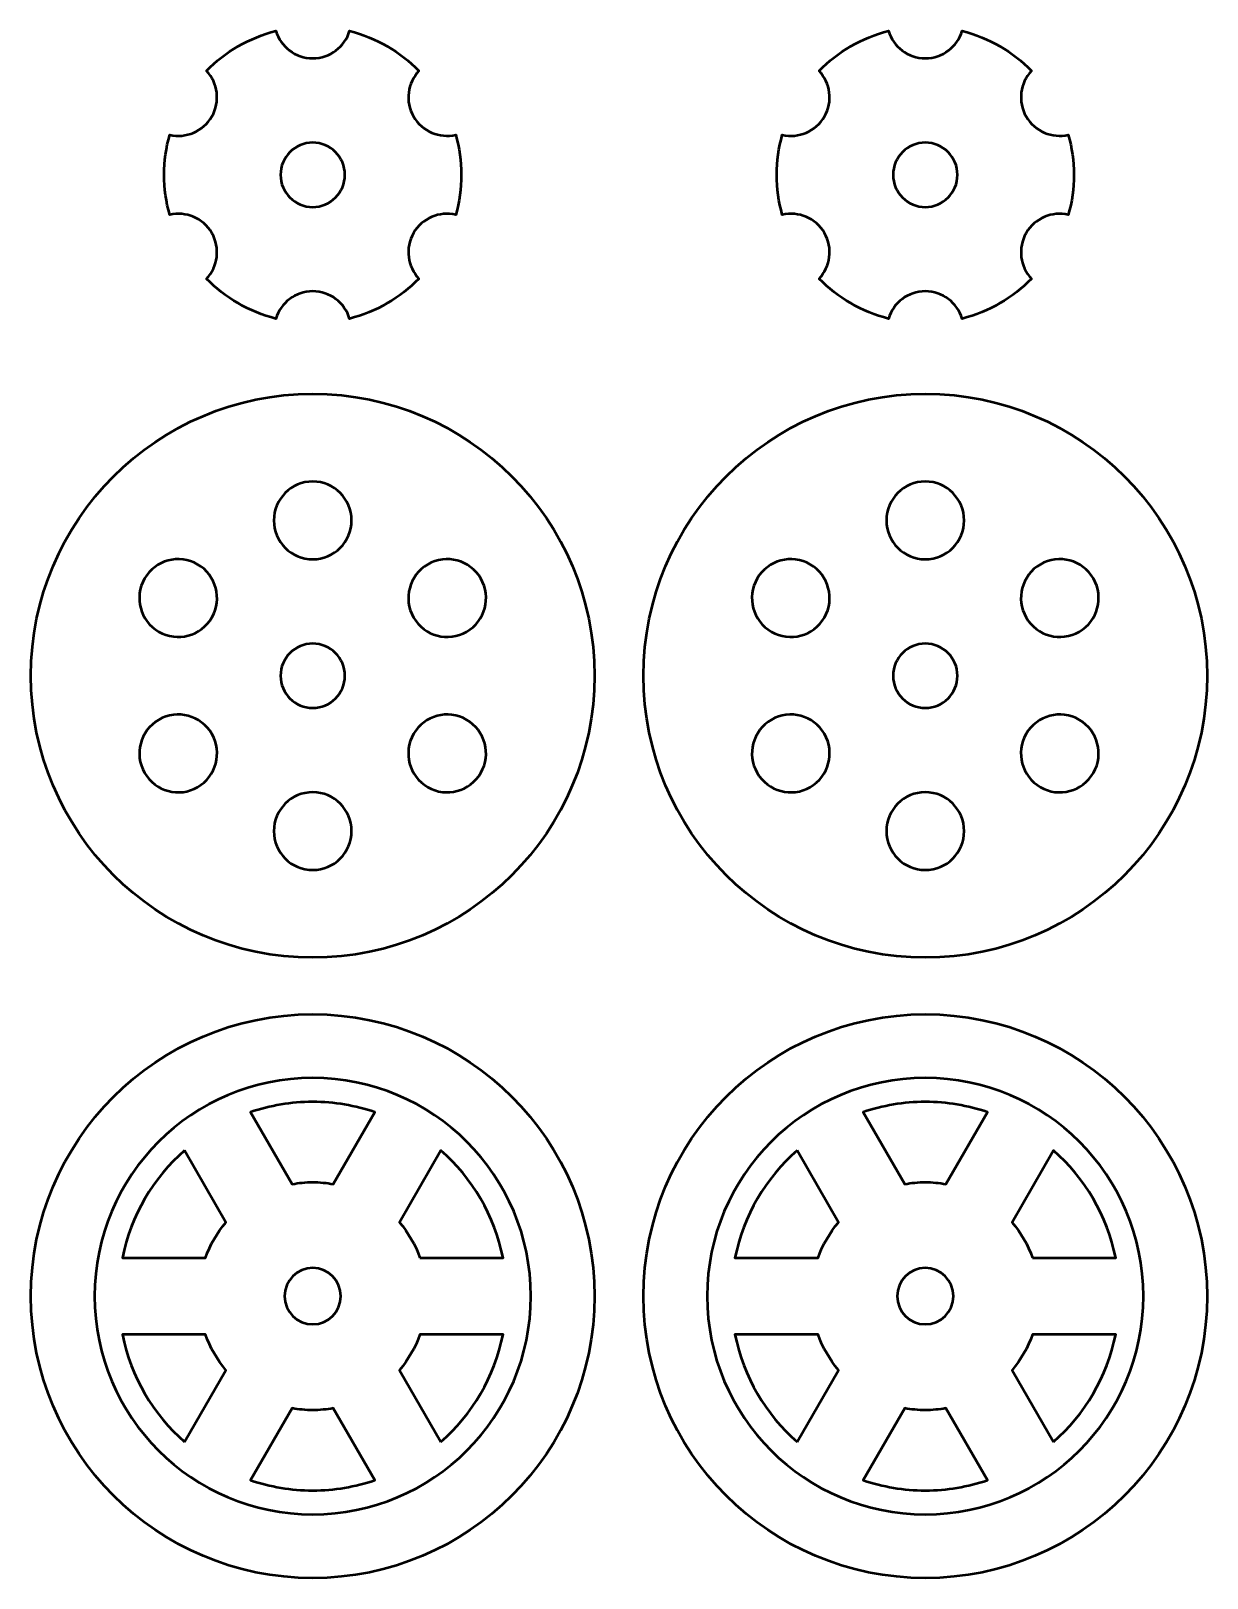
# Model space of a CAD drawing. Header units: inches. Extents: x 247 to 2765, y -1897 to -1110.
# Drawn here: x 408.9 to 463.7, y -1885.9 to -1813.8 of the extents above; entities that cross this region are included whole.
import ezdxf

# ---------------------------------------------------------------- set-up
doc = ezdxf.new("R2010")
doc.units = ezdxf.units.IN
doc.header["$MEASUREMENT"] = 0
doc.layers.add('Layer 1', color=7, linetype='Continuous')

# ---------------------------------------------------------------- blocks, each defined once
blk = doc.blocks.new('block 3')
at = {"layer": 'Layer 1', "color": 18, "lineweight": 50, "true_color": 0x010101}
for points, knots in [([(422.016, -1859.615), (414.759, -1859.615), (408.875, -1865.498), (408.875, -1872.756), (408.875, -1880.013), (414.759, -1885.897), (422.016, -1885.897), (429.273, -1885.897), (435.157, -1880.013), (435.157, -1872.756), (435.157, -1865.498), (429.274, -1859.615), (422.016, -1859.615)], [0, 0, 0, 0, 1, 1, 1, 2, 2, 2, 3, 3, 3, 4, 4, 4, 4]), ([(422.016, -1863.701), (423.029, -1863.701), (424.002, -1863.87), (424.911, -1864.177), (424.911, -1864.177), (422.975, -1867.532), (422.975, -1867.532), (422.663, -1867.475), (422.344, -1867.44), (422.016, -1867.44), (421.688, -1867.44), (421.369, -1867.475), (421.058, -1867.532), (421.058, -1867.532), (419.121, -1864.177), (419.121, -1864.177), (420.031, -1863.87), (421.003, -1863.701), (422.016, -1863.701)], [0, 0, 0, 0, 1, 1, 1, 2, 2, 2, 3, 3, 3, 4, 4, 4, 5, 5, 5, 6, 6, 6, 6]), ([(416.035, -1865.961), (416.035, -1865.961), (417.97, -1869.314), (417.97, -1869.314), (417.556, -1869.799), (417.232, -1870.361), (417.013, -1870.973), (417.013, -1870.973), (413.138, -1870.973), (413.138, -1870.973), (413.534, -1868.992), (414.576, -1867.246), (416.035, -1865.961)], [0, 0, 0, 0, 1, 1, 1, 2, 2, 2, 3, 3, 3, 4, 4, 4, 4]), ([(427.019, -1870.973), (426.8, -1870.361), (426.475, -1869.799), (426.062, -1869.314), (426.062, -1869.314), (427.997, -1865.961), (427.997, -1865.961), (429.457, -1867.246), (430.499, -1868.993), (430.894, -1870.973), (430.894, -1870.973), (427.019, -1870.973), (427.019, -1870.973)], [0, 0, 0, 0, 1, 1, 1, 2, 2, 2, 3, 3, 3, 4, 4, 4, 4]), ([(422.016, -1874.068), (421.291, -1874.068), (420.703, -1873.48), (420.703, -1872.755), (420.703, -1872.03), (421.291, -1871.442), (422.016, -1871.442), (422.741, -1871.442), (423.329, -1872.03), (423.329, -1872.755), (423.329, -1873.48), (422.741, -1874.068), (422.016, -1874.068)], [0, 0, 0, 0, 1, 1, 1, 2, 2, 2, 3, 3, 3, 4, 4, 4, 4]), ([(416.035, -1879.55), (414.576, -1878.265), (413.533, -1876.518), (413.138, -1874.537), (413.138, -1874.537), (417.013, -1874.537), (417.013, -1874.537), (417.232, -1875.15), (417.556, -1875.712), (417.97, -1876.198), (417.97, -1876.198), (416.035, -1879.55), (416.035, -1879.55)], [0, 0, 0, 0, 1, 1, 1, 2, 2, 2, 3, 3, 3, 4, 4, 4, 4]), ([(427.997, -1879.55), (427.997, -1879.55), (426.062, -1876.198), (426.062, -1876.198), (426.476, -1875.712), (426.8, -1875.15), (427.019, -1874.537), (427.019, -1874.537), (430.894, -1874.537), (430.894, -1874.537), (430.499, -1876.519), (429.456, -1878.266), (427.997, -1879.55)], [0, 0, 0, 0, 1, 1, 1, 2, 2, 2, 3, 3, 3, 4, 4, 4, 4]), ([(422.016, -1881.81), (421.003, -1881.81), (420.03, -1881.642), (419.121, -1881.335), (419.121, -1881.335), (421.058, -1877.98), (421.058, -1877.98), (421.369, -1878.036), (421.688, -1878.071), (422.016, -1878.071), (422.344, -1878.071), (422.663, -1878.036), (422.975, -1877.98), (422.975, -1877.98), (424.911, -1881.335), (424.911, -1881.335), (424.002, -1881.642), (423.029, -1881.81), (422.016, -1881.81)], [0, 0, 0, 0, 1, 1, 1, 2, 2, 2, 3, 3, 3, 4, 4, 4, 5, 5, 5, 6, 6, 6, 6])]:
    blk.add_open_spline(points, degree=3, knots=knots, dxfattribs=at)
at = {"layer": 'Layer 1', "color": 240, "lineweight": 50, "true_color": 0xec2227}
blk.add_open_spline([(422.016, -1862.584), (427.634, -1862.584), (432.188, -1867.138), (432.188, -1872.756), (432.188, -1878.374), (427.634, -1882.928), (422.016, -1882.928), (416.398, -1882.928), (411.844, -1878.374), (411.844, -1872.756), (411.844, -1867.138), (416.398, -1862.584), (422.016, -1862.584)], degree=3, knots=[0, 0, 0, 0, 1, 1, 1, 2, 2, 2, 3, 3, 3, 4, 4, 4, 4], dxfattribs=at)
blk = doc.blocks.new('block 5')
at = {"layer": 'Layer 1', "color": 18, "lineweight": 50, "true_color": 0x010101}
for points, knots in [([(450.585, -1859.615), (443.328, -1859.615), (437.444, -1865.498), (437.444, -1872.756), (437.444, -1880.013), (443.328, -1885.897), (450.585, -1885.897), (457.843, -1885.897), (463.726, -1880.013), (463.726, -1872.756), (463.726, -1865.498), (457.843, -1859.615), (450.585, -1859.615)], [0, 0, 0, 0, 1, 1, 1, 2, 2, 2, 3, 3, 3, 4, 4, 4, 4]), ([(450.585, -1863.701), (451.598, -1863.701), (452.571, -1863.87), (453.481, -1864.177), (453.481, -1864.177), (451.544, -1867.532), (451.544, -1867.532), (451.232, -1867.475), (450.913, -1867.44), (450.585, -1867.44), (450.257, -1867.44), (449.938, -1867.475), (449.627, -1867.532), (449.627, -1867.532), (447.69, -1864.177), (447.69, -1864.177), (448.6, -1863.87), (449.572, -1863.701), (450.585, -1863.701)], [0, 0, 0, 0, 1, 1, 1, 2, 2, 2, 3, 3, 3, 4, 4, 4, 5, 5, 5, 6, 6, 6, 6]), ([(444.604, -1865.961), (444.604, -1865.961), (446.539, -1869.314), (446.539, -1869.314), (446.126, -1869.799), (445.801, -1870.361), (445.583, -1870.973), (445.583, -1870.973), (441.707, -1870.973), (441.707, -1870.973), (442.103, -1868.992), (443.145, -1867.246), (444.604, -1865.961)], [0, 0, 0, 0, 1, 1, 1, 2, 2, 2, 3, 3, 3, 4, 4, 4, 4]), ([(455.588, -1870.973), (455.37, -1870.361), (455.045, -1869.799), (454.631, -1869.314), (454.631, -1869.314), (456.567, -1865.961), (456.567, -1865.961), (458.026, -1867.246), (459.068, -1868.993), (459.464, -1870.973), (459.464, -1870.973), (455.588, -1870.973), (455.588, -1870.973)], [0, 0, 0, 0, 1, 1, 1, 2, 2, 2, 3, 3, 3, 4, 4, 4, 4]), ([(450.585, -1874.068), (449.86, -1874.068), (449.273, -1873.48), (449.273, -1872.755), (449.273, -1872.03), (449.86, -1871.442), (450.585, -1871.442), (451.31, -1871.442), (451.898, -1872.03), (451.898, -1872.755), (451.898, -1873.48), (451.31, -1874.068), (450.585, -1874.068)], [0, 0, 0, 0, 1, 1, 1, 2, 2, 2, 3, 3, 3, 4, 4, 4, 4]), ([(444.604, -1879.55), (443.145, -1878.265), (442.102, -1876.518), (441.707, -1874.537), (441.707, -1874.537), (445.583, -1874.537), (445.583, -1874.537), (445.801, -1875.15), (446.126, -1875.712), (446.539, -1876.198), (446.539, -1876.198), (444.604, -1879.55), (444.604, -1879.55)], [0, 0, 0, 0, 1, 1, 1, 2, 2, 2, 3, 3, 3, 4, 4, 4, 4]), ([(456.567, -1879.55), (456.567, -1879.55), (454.631, -1876.198), (454.631, -1876.198), (455.045, -1875.712), (455.37, -1875.15), (455.588, -1874.537), (455.588, -1874.537), (459.464, -1874.537), (459.464, -1874.537), (459.068, -1876.519), (458.026, -1878.266), (456.567, -1879.55)], [0, 0, 0, 0, 1, 1, 1, 2, 2, 2, 3, 3, 3, 4, 4, 4, 4]), ([(450.585, -1881.81), (449.572, -1881.81), (448.599, -1881.642), (447.69, -1881.335), (447.69, -1881.335), (449.627, -1877.98), (449.627, -1877.98), (449.938, -1878.036), (450.258, -1878.071), (450.585, -1878.071), (450.913, -1878.071), (451.232, -1878.036), (451.543, -1877.98), (451.543, -1877.98), (453.48, -1881.335), (453.48, -1881.335), (452.571, -1881.642), (451.598, -1881.81), (450.585, -1881.81)], [0, 0, 0, 0, 1, 1, 1, 2, 2, 2, 3, 3, 3, 4, 4, 4, 5, 5, 5, 6, 6, 6, 6])]:
    blk.add_open_spline(points, degree=3, knots=knots, dxfattribs=at)
at = {"layer": 'Layer 1', "color": 240, "lineweight": 50, "true_color": 0xec2227}
blk.add_open_spline([(450.585, -1862.584), (456.203, -1862.584), (460.757, -1867.138), (460.757, -1872.756), (460.757, -1878.374), (456.203, -1882.928), (450.585, -1882.928), (444.968, -1882.928), (440.413, -1878.374), (440.413, -1872.756), (440.413, -1867.138), (444.968, -1862.584), (450.585, -1862.584)], degree=3, knots=[0, 0, 0, 0, 1, 1, 1, 2, 2, 2, 3, 3, 3, 4, 4, 4, 4], dxfattribs=at)

msp = doc.modelspace()

# ---------------------------------------------------------------- linework, layer by layer
at = {"layer": 'Layer 1', "color": 18, "lineweight": 50, "true_color": 0x010101}
for points, knots in [([(426.719, -1823.195), (427.126, -1822.492), (427.933, -1822.173), (428.687, -1822.342), (428.853, -1821.749), (428.947, -1821.127), (428.947, -1820.481), (428.947, -1819.834), (428.852, -1819.211), (428.687, -1818.618), (427.933, -1818.787), (427.126, -1818.469), (426.72, -1817.765), (426.313, -1817.06), (426.441, -1816.2), (426.967, -1815.633), (426.094, -1814.743), (424.983, -1814.093), (423.738, -1813.774), (423.509, -1814.511), (422.829, -1815.049), (422.016, -1815.049), (421.203, -1815.049), (420.524, -1814.51), (420.295, -1813.774), (419.049, -1814.092), (417.938, -1814.743), (417.067, -1815.633), (417.592, -1816.2), (417.72, -1817.06), (417.313, -1817.765), (416.906, -1818.47), (416.099, -1818.788), (415.346, -1818.618), (415.18, -1819.212), (415.085, -1819.834), (415.085, -1820.481), (415.085, -1821.127), (415.181, -1821.75), (415.346, -1822.342), (416.099, -1822.173), (416.906, -1822.49), (417.313, -1823.195), (417.72, -1823.9), (417.592, -1824.761), (417.067, -1825.327), (417.938, -1826.217), (419.05, -1826.868), (420.295, -1827.187), (420.524, -1826.45), (421.203, -1825.911), (422.016, -1825.911), (422.829, -1825.911), (423.508, -1826.45), (423.738, -1827.187), (424.983, -1826.868), (426.095, -1826.217), (426.966, -1825.327), (426.44, -1824.761), (426.312, -1823.9), (426.719, -1823.195)], [0, 0, 0, 0, 1, 1, 1, 2, 2, 2, 3, 3, 3, 4, 4, 4, 5, 5, 5, 6, 6, 6, 7, 7, 7, 8, 8, 8, 9, 9, 9, 10, 10, 10, 11, 11, 11, 12, 12, 12, 13, 13, 13, 14, 14, 14, 15, 15, 15, 16, 16, 16, 17, 17, 17, 18, 18, 18, 19, 19, 19, 20, 20, 20, 20]), ([(455.288, -1823.195), (455.695, -1822.492), (456.503, -1822.173), (457.256, -1822.342), (457.422, -1821.749), (457.517, -1821.127), (457.517, -1820.481), (457.517, -1819.834), (457.421, -1819.211), (457.256, -1818.618), (456.503, -1818.787), (455.696, -1818.469), (455.289, -1817.765), (454.882, -1817.06), (455.01, -1816.2), (455.536, -1815.633), (454.664, -1814.743), (453.553, -1814.093), (452.307, -1813.774), (452.079, -1814.511), (451.399, -1815.049), (450.586, -1815.049), (449.773, -1815.049), (449.094, -1814.51), (448.864, -1813.774), (447.618, -1814.092), (446.507, -1814.743), (445.636, -1815.633), (446.161, -1816.2), (446.29, -1817.06), (445.882, -1817.765), (445.475, -1818.47), (444.669, -1818.788), (443.915, -1818.618), (443.749, -1819.212), (443.654, -1819.834), (443.654, -1820.481), (443.654, -1821.127), (443.75, -1821.75), (443.915, -1822.342), (444.668, -1822.173), (445.475, -1822.49), (445.882, -1823.195), (446.289, -1823.9), (446.161, -1824.761), (445.636, -1825.327), (446.508, -1826.217), (447.619, -1826.868), (448.864, -1827.187), (449.093, -1826.45), (449.773, -1825.911), (450.586, -1825.911), (451.399, -1825.911), (452.078, -1826.45), (452.307, -1827.187), (453.553, -1826.868), (454.664, -1826.217), (455.536, -1825.327), (455.009, -1824.761), (454.881, -1823.9), (455.288, -1823.195)], [0, 0, 0, 0, 1, 1, 1, 2, 2, 2, 3, 3, 3, 4, 4, 4, 5, 5, 5, 6, 6, 6, 7, 7, 7, 8, 8, 8, 9, 9, 9, 10, 10, 10, 11, 11, 11, 12, 12, 12, 13, 13, 13, 14, 14, 14, 15, 15, 15, 16, 16, 16, 17, 17, 17, 18, 18, 18, 19, 19, 19, 20, 20, 20, 20]), ([(422.016, -1821.981), (421.188, -1821.981), (420.516, -1821.309), (420.516, -1820.481), (420.516, -1819.652), (421.188, -1818.981), (422.016, -1818.981), (422.845, -1818.981), (423.516, -1819.652), (423.516, -1820.481), (423.516, -1821.309), (422.845, -1821.981), (422.016, -1821.981)], [0, 0, 0, 0, 1, 1, 1, 2, 2, 2, 3, 3, 3, 4, 4, 4, 4]), ([(450.585, -1821.981), (449.757, -1821.981), (449.085, -1821.309), (449.085, -1820.481), (449.085, -1819.652), (449.757, -1818.981), (450.585, -1818.981), (451.414, -1818.981), (452.085, -1819.652), (452.085, -1820.481), (452.085, -1821.309), (451.414, -1821.981), (450.585, -1821.981)], [0, 0, 0, 0, 1, 1, 1, 2, 2, 2, 3, 3, 3, 4, 4, 4, 4]), ([(422.016, -1830.692), (414.759, -1830.692), (408.875, -1836.577), (408.875, -1843.833), (408.875, -1851.091), (414.759, -1856.974), (422.016, -1856.974), (429.273, -1856.974), (435.157, -1851.091), (435.157, -1843.833), (435.157, -1836.577), (429.274, -1830.692), (422.016, -1830.692)], [0, 0, 0, 0, 1, 1, 1, 2, 2, 2, 3, 3, 3, 4, 4, 4, 4]), ([(450.585, -1830.692), (443.328, -1830.692), (437.444, -1836.577), (437.444, -1843.833), (437.444, -1851.091), (443.328, -1856.974), (450.585, -1856.974), (457.843, -1856.974), (463.726, -1851.091), (463.726, -1843.833), (463.726, -1836.577), (457.843, -1830.692), (450.585, -1830.692)], [0, 0, 0, 0, 1, 1, 1, 2, 2, 2, 3, 3, 3, 4, 4, 4, 4]), ([(422.016, -1834.778), (423.017, -1834.778), (423.828, -1835.591), (423.828, -1836.591), (423.828, -1837.591), (423.017, -1838.403), (422.016, -1838.403), (421.015, -1838.403), (420.204, -1837.591), (420.204, -1836.591), (420.204, -1835.591), (421.016, -1834.778), (422.016, -1834.778)], [0, 0, 0, 0, 1, 1, 1, 2, 2, 2, 3, 3, 3, 4, 4, 4, 4]), ([(450.585, -1834.778), (451.586, -1834.778), (452.397, -1835.591), (452.397, -1836.591), (452.397, -1837.591), (451.586, -1838.403), (450.585, -1838.403), (449.584, -1838.403), (448.773, -1837.591), (448.773, -1836.591), (448.774, -1835.591), (449.585, -1834.778), (450.585, -1834.778)], [0, 0, 0, 0, 1, 1, 1, 2, 2, 2, 3, 3, 3, 4, 4, 4, 4]), ([(414.174, -1839.305), (414.675, -1838.439), (415.783, -1838.142), (416.649, -1838.642), (417.516, -1839.142), (417.813, -1840.251), (417.313, -1841.118), (416.812, -1841.985), (415.704, -1842.281), (414.837, -1841.781), (413.971, -1841.281), (413.673, -1840.172), (414.174, -1839.305)], [0, 0, 0, 0, 1, 1, 1, 2, 2, 2, 3, 3, 3, 4, 4, 4, 4]), ([(429.195, -1841.781), (428.329, -1842.281), (427.22, -1841.985), (426.719, -1841.118), (426.219, -1840.251), (426.517, -1839.142), (427.383, -1838.642), (428.249, -1838.142), (429.357, -1838.438), (429.858, -1839.305), (430.358, -1840.172), (430.061, -1841.281), (429.195, -1841.781)], [0, 0, 0, 0, 1, 1, 1, 2, 2, 2, 3, 3, 3, 4, 4, 4, 4]), ([(442.744, -1839.305), (443.244, -1838.439), (444.352, -1838.142), (445.219, -1838.642), (446.085, -1839.142), (446.383, -1840.251), (445.882, -1841.118), (445.382, -1841.985), (444.273, -1842.281), (443.407, -1841.781), (442.54, -1841.281), (442.243, -1840.172), (442.744, -1839.305)], [0, 0, 0, 0, 1, 1, 1, 2, 2, 2, 3, 3, 3, 4, 4, 4, 4]), ([(457.764, -1841.781), (456.898, -1842.281), (455.789, -1841.985), (455.289, -1841.118), (454.789, -1840.251), (455.086, -1839.142), (455.952, -1838.642), (456.818, -1838.142), (457.927, -1838.438), (458.428, -1839.305), (458.928, -1840.172), (458.63, -1841.281), (457.764, -1841.781)], [0, 0, 0, 0, 1, 1, 1, 2, 2, 2, 3, 3, 3, 4, 4, 4, 4]), ([(422.016, -1845.333), (421.188, -1845.333), (420.516, -1844.662), (420.516, -1843.833), (420.516, -1843.005), (421.188, -1842.333), (422.016, -1842.333), (422.845, -1842.333), (423.516, -1843.005), (423.516, -1843.833), (423.516, -1844.662), (422.845, -1845.333), (422.016, -1845.333)], [0, 0, 0, 0, 1, 1, 1, 2, 2, 2, 3, 3, 3, 4, 4, 4, 4]), ([(450.585, -1845.333), (449.757, -1845.333), (449.085, -1844.662), (449.085, -1843.833), (449.085, -1843.005), (449.757, -1842.333), (450.585, -1842.333), (451.414, -1842.333), (452.085, -1843.005), (452.085, -1843.833), (452.085, -1844.662), (451.414, -1845.333), (450.585, -1845.333)], [0, 0, 0, 0, 1, 1, 1, 2, 2, 2, 3, 3, 3, 4, 4, 4, 4]), ([(416.65, -1849.024), (415.783, -1849.524), (414.675, -1849.227), (414.175, -1848.36), (413.674, -1847.493), (413.971, -1846.385), (414.838, -1845.885), (415.704, -1845.385), (416.812, -1845.681), (417.313, -1846.548), (417.813, -1847.416), (417.516, -1848.524), (416.65, -1849.024)], [0, 0, 0, 0, 1, 1, 1, 2, 2, 2, 3, 3, 3, 4, 4, 4, 4]), ([(429.857, -1848.36), (429.357, -1849.227), (428.249, -1849.524), (427.382, -1849.024), (426.516, -1848.524), (426.218, -1847.416), (426.719, -1846.548), (427.219, -1845.682), (428.328, -1845.385), (429.194, -1845.885), (430.06, -1846.386), (430.358, -1847.493), (429.857, -1848.36)], [0, 0, 0, 0, 1, 1, 1, 2, 2, 2, 3, 3, 3, 4, 4, 4, 4]), ([(445.219, -1849.024), (444.352, -1849.524), (443.244, -1849.227), (442.744, -1848.36), (442.243, -1847.493), (442.541, -1846.385), (443.407, -1845.885), (444.273, -1845.385), (445.381, -1845.681), (445.882, -1846.548), (446.382, -1847.416), (446.085, -1848.524), (445.219, -1849.024)], [0, 0, 0, 0, 1, 1, 1, 2, 2, 2, 3, 3, 3, 4, 4, 4, 4]), ([(458.427, -1848.36), (457.927, -1849.227), (456.818, -1849.524), (455.952, -1849.024), (455.086, -1848.524), (454.788, -1847.416), (455.288, -1846.548), (455.789, -1845.682), (456.898, -1845.385), (457.764, -1845.885), (458.63, -1846.386), (458.928, -1847.493), (458.427, -1848.36)], [0, 0, 0, 0, 1, 1, 1, 2, 2, 2, 3, 3, 3, 4, 4, 4, 4]), ([(422.016, -1852.888), (421.015, -1852.888), (420.204, -1852.076), (420.204, -1851.076), (420.204, -1850.076), (421.015, -1849.264), (422.016, -1849.264), (423.017, -1849.264), (423.828, -1850.076), (423.828, -1851.076), (423.828, -1852.077), (423.017, -1852.888), (422.016, -1852.888)], [0, 0, 0, 0, 1, 1, 1, 2, 2, 2, 3, 3, 3, 4, 4, 4, 4]), ([(450.585, -1852.888), (449.584, -1852.888), (448.773, -1852.076), (448.773, -1851.076), (448.773, -1850.076), (449.584, -1849.264), (450.585, -1849.264), (451.586, -1849.264), (452.397, -1850.076), (452.397, -1851.076), (452.397, -1852.077), (451.586, -1852.888), (450.585, -1852.888)], [0, 0, 0, 0, 1, 1, 1, 2, 2, 2, 3, 3, 3, 4, 4, 4, 4])]:
    msp.add_open_spline(points, degree=3, knots=knots, dxfattribs=at)

# ---------------------------------------------------------------- block references
at = {"layer": 'Layer 1'}
for name in ['block 3', 'block 5']:
    msp.add_blockref(name, (0, 0), dxfattribs=at)

doc.saveas('drawing.dxf')
